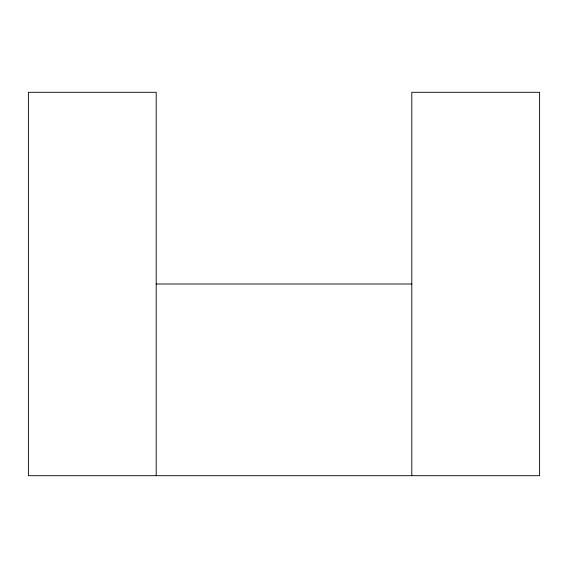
<?xml version="1.0" encoding="UTF-8"?>
<svg xmlns="http://www.w3.org/2000/svg" width="568" height="568" viewBox="0 0 568 568"><rect width="100%" height="100%" fill="white"/><g stroke="black" fill="none" stroke-linecap="round" stroke-linejoin="round"><path stroke-width="0.85" d="M156.2 284L411.8 284M411.8 475.7L411.8 92.3L539.6 92.3L539.6 475.7L28.4 475.7L28.4 92.3L156.2 92.3L156.2 475.7"/></g></svg>
